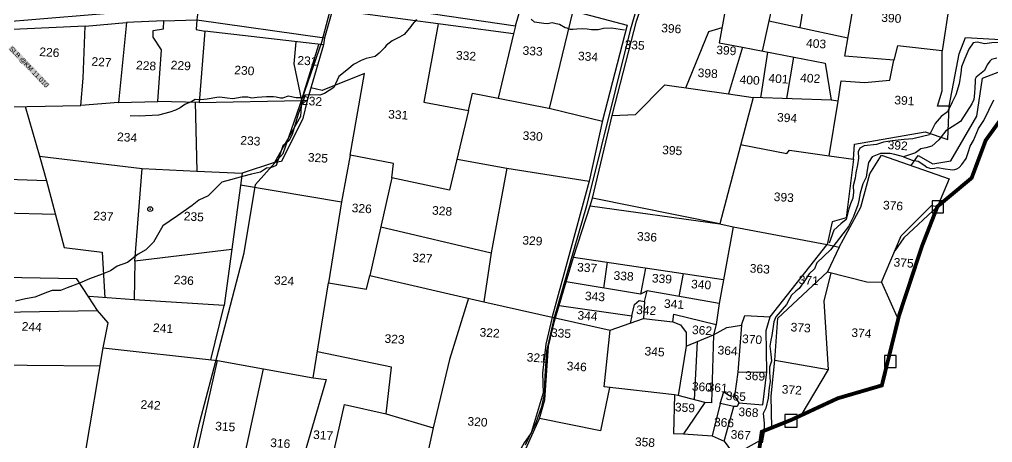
# Model space of a CAD drawing. Header units: inches. Extents: x 201618 to 222325, y 1599056 to 1612709.
# Drawn here: x 207819 to 209851, y 1605842 to 1606726 of the extents above; entities that cross this region are included whole.
import ezdxf

# ---------------------------------------------------------------- set-up
doc = ezdxf.new("R2010")
doc.units = ezdxf.units.IN
doc.header["$LTSCALE"] = 15
doc.header["$MEASUREMENT"] = 0
doc.header["$PDMODE"] = 32
doc.header["$PDSIZE"] = 10
doc.linetypes.add('ACAD_ISO02W100', pattern=[15, 12, -3])
for name, color, linetype in [('PLOT', 7, 'Continuous'), ('PLOTS NO', 7, 'Continuous'), ('ROAD', 1, 'Continuous'), ('STREAM', 4, 'Continuous'), ('STRUCTURE', 5, 'Continuous'), ('text2', 7, 'Continuous'), ('VILLAGE BOUNDARY STONES', 1, 'Continuous'), ('VILLAGE BOUNDAY', 5, 'Continuous')]:
    doc.layers.add(name, color=color, linetype=linetype)
doc.styles.get("Standard").update_dxf_attribs({"font": 'arial.ttf'})

msp = doc.modelspace()

# ---------------------------------------------------------------- linework, layer by layer
at = {"layer": 'PLOT'}
for points in [[(209404, 1606815.5), (209420.5, 1606910.1), (209439.6, 1607116), (209484.1, 1607184.9), (209507.2, 1607183.5), (209527.4, 1607197.1), (209448.8, 1606709.4)], [(209760.7, 1606545.4), (209781.2, 1606654.1), (209794.6, 1606688.2), (209917.1, 1606681.9), (209931.6, 1606701.9), (209964.4, 1606811), (209993.1, 1606841.4), (209951.2, 1606932.8), (209903.4, 1606992), (209818.8, 1607008.4), (209802.8, 1606919.7), (209805.8, 1606904.2), (209762, 1606765.2)], [(208224.1, 1606916.1), (208330.2, 1606902.4), (208503.3, 1606880.1), (208476.6, 1606763.2), (208472.7, 1606746.6), (208456.4, 1606687.9)], [(209298.9, 1606776.2), (209310.9, 1606831.9), (209404, 1606815.5), (209370, 1606660.3)], [(208938.3, 1606103), (208945.8, 1606128.7), (208960.8, 1606177.9), (208975.7, 1606229.3), (209010.7, 1606336.8), (209016, 1606353.1), (209057.3, 1606528.3), (209107.7, 1606722.9), (209136.2, 1606807), (209298.3, 1606776.3), (209280.3, 1606677.1), (209329, 1606668.3), (209299.4, 1606570.5), (209351, 1606563.3), (209281.4, 1606299.4), (209016, 1606353.1)], [(208477.8, 1606768.4), (208855.1, 1606712.7), (208876.4, 1606788.4)], [(208871.8, 1606772.1), (209088.3, 1606714), (209036.7, 1606515), (209008.6, 1606388.5)], [(209510.1, 1606441.3), (209528.5, 1606555.5), (209535, 1606598.1), (209583.9, 1606594.2), (209636.8, 1606599.2), (209645.1, 1606641.2), (209542.7, 1606649.8), (209565.6, 1606784.1), (209762, 1606765.2), (209746.1, 1606661), (209652.6, 1606671.4), (209645.1, 1606641.2)], [(207586.5, 1606730.9), (207768.5, 1606720.2), (208071.5, 1606745), (208192.5, 1606748), (208189.8, 1606725.4)], [(208855.1, 1606712.7), (208850.4, 1606696.2), (208472.7, 1606746.6)], [(208974.3, 1606744.6), (208925.3, 1606540.5)], [(207760, 1606542.9), (207947, 1606546.4), (207952.1, 1606603.6), (207956.6, 1606712.2), (207758.4, 1606703.3)], [(207956.6, 1606712.2), (208042.4, 1606720.2), (208025.9, 1606552.5), (207947, 1606546.4)], [(208025.9, 1606552.5), (208108.2, 1606555.1), (208116, 1606662.7), (208098.1, 1606689.4), (208098.1, 1606703.1), (208120.2, 1606706.5), (208120.6, 1606723.1), (208042.4, 1606720.2)], [(208120.6, 1606723.1), (208189.8, 1606725.4), (208188.2, 1606705.3), (208206, 1606702.1), (208194, 1606553), (208108.2, 1606555.1)], [(208189.8, 1606725.4), (208456.4, 1606687.9), (208454.3, 1606673), (208206, 1606702.1)], [(208693.6, 1606717.1), (208663.2, 1606553.4), (208757.1, 1606536), (208717.4, 1606369.9), (208596.7, 1606395.1), (208600.3, 1606425.3), (208509.7, 1606442.6), (208539.8, 1606613), (208451.1, 1606578), (208427.7, 1606583.1)], [(209210.3, 1606583.1), (209258.4, 1606701.1), (209286.2, 1606709.5)], [(209383.8, 1606723.1), (209549.2, 1606688.1)], [(208850.4, 1606696.2), (208819, 1606561.6)], [(208396, 1606679.8), (208392.3, 1606633.2), (208407.8, 1606556.9)], [(208407.8, 1606556.9), (208444, 1606674.2)], [(208454.3, 1606673), (208420, 1606556.9)], [(209329, 1606668.3), (209501.7, 1606634.7), (209513.9, 1606557.6)], [(209381, 1606658.1), (209366.6, 1606562.8)], [(209560.8, 1606434.1), (209562.7, 1606465.4), (209710.7, 1606491.7), (209758, 1606475.3), (209760.7, 1606545.4), (209736.3, 1606545.3), (209746.2, 1606577.3), (209746.1, 1606661)], [(209435.5, 1606647.6), (209421.1, 1606560.9)], [(209681.2, 1606420.9), (209696.1, 1606441.7), (209726.3, 1606424.8), (209764, 1606431), (209818.4, 1606524.5), (209830.2, 1606603.5), (209896.9, 1606629.2), (209949.4, 1606629.6)], [(209056.7, 1606525.8), (209105.7, 1606527.7), (209166.5, 1606589.3), (209299.4, 1606570.5)], [(208757.1, 1606536), (208765, 1606572.4), (208819, 1606561.6), (208927.8, 1606539.9), (209036.5, 1606513.8)], [(208186.3, 1606553.2), (208189.7, 1606409.5)], [(208194, 1606553), (208407.8, 1606556.9), (208405.8, 1606523.3), (208351.7, 1606427.3), (208284, 1606405.1)], [(208407.8, 1606556.9), (208420, 1606556.9), (208410.6, 1606519.1), (208366.6, 1606429.6), (208351.7, 1606427.3)], [(209528.5, 1606555.3), (209513.9, 1606557.6), (209351, 1606563.3)], [(207831.3, 1606544.2), (207861.7, 1606438.7), (207875.7, 1606389.3), (207912.2, 1606250.1), (207991.9, 1606239.9), (207997.2, 1606144.7)], [(209325.1, 1606465.1), (209421.7, 1606446.4), (209427.3, 1606452.9), (209510.1, 1606441.3), (209560.8, 1606434.1), (209545.1, 1606311.5), (209516.3, 1606303.2), (209505.6, 1606255.9)], [(207861.1, 1606440.8), (208075.2, 1606414.5), (208189.7, 1606409.5), (208284, 1606405.1), (208246.7, 1606128.6)], [(208509.7, 1606442.6), (208491.5, 1606345.1), (208464.5, 1606175.7)], [(208732.8, 1606434.2), (208836.6, 1606415.2), (208804.4, 1606238.9), (208788.8, 1606136.4)], [(209531.1, 1606250.7), (209576.1, 1606334.3), (209595, 1606404), (209619, 1606442.5), (209760.7, 1606393.2), (209736.1, 1606335.5)], [(208262.4, 1606245.3), (208059.9, 1606221.5), (208075.2, 1606414.5)], [(208836.6, 1606415.2), (209008.6, 1606388.5), (208962.3, 1606217.3), (208931.8, 1606104.7)], [(207875.7, 1606389.3), (207673.6, 1606396.2)], [(208596.7, 1606395.1), (208550.4, 1606191.2)], [(208280.7, 1606380.8), (208491.5, 1606345.1)], [(207672.5, 1606325.2), (207894, 1606319.7)], [(208432.7, 1605977.6), (208464.5, 1606175.7), (208543.9, 1606163), (208550.4, 1606191.2), (208788.8, 1606136.4), (209052.9, 1606077.3), (209122.3, 1606101.3), (209183.7, 1606094.2), (209185.6, 1606110.7), (209274.1, 1606089.2), (209268.7, 1606067), (209296, 1606082.9), (209326.7, 1606087.3), (209334.1, 1606107.8), (209386.5, 1606105.2), (209505.6, 1606255.9), (209531.1, 1606250.7), (209506.6, 1606198.7), (209588.5, 1606177.7), (209618.9, 1606177.1), (209660.5, 1606274), (209723.6, 1606337.2), (209736.1, 1606335.5)], [(209010.7, 1606336.8), (209281.4, 1606299.4), (209309.2, 1606293), (209279.9, 1606132.6), (209274.1, 1606089.2)], [(209736.1, 1606335.5), (209666, 1606270.1), (209647.3, 1606243.1)], [(208573.5, 1606293.1), (208804.4, 1606238.9)], [(209309.2, 1606293), (209505.6, 1606255.9)], [(208975.7, 1606229.3), (209289, 1606182.6)], [(208059.9, 1606221.5), (208058.5, 1606140.1)], [(209046, 1606218.8), (209038.5, 1606165)], [(209126.6, 1606206.8), (209116.2, 1606152)], [(207956.9, 1605821.7), (207994, 1606039.8), (208004.3, 1606092.4), (207981.9, 1606118.3), (207964, 1606145.8), (207939, 1606184), (207670.5, 1606189.4), (207669.4, 1606113.7), (207699.7, 1606113.3), (207981.9, 1606118.3)], [(209204.8, 1606195.1), (209196.3, 1606147.4)], [(209396.3, 1606014.7), (209402.9, 1606102.4), (209506.6, 1606198.7)], [(209513.5, 1606197), (209498.9, 1606137.6), (209507.7, 1605994.7), (209451, 1605899)], [(209279.9, 1606132.6), (209129.6, 1606159.2), (209116.2, 1606152), (208960.8, 1606177.9)], [(209618.9, 1606177.1), (209653.9, 1606099.4)], [(208219, 1606015), (208246.7, 1606128.6), (208058.5, 1606140.1), (207964.6, 1606147.1)], [(208756.6, 1606143.8), (208717.1, 1606015.5), (208683.1, 1605873), (208660.6, 1605770.8), (208700.4, 1605762.1), (208799.4, 1605742.1)], [(209124.5, 1606136.6), (209129.6, 1606159.2)], [(208945.8, 1606128.7), (209097.8, 1606107.2), (209094.7, 1606091.8)], [(209097.8, 1606107.2), (209103.5, 1606130.9), (209113, 1606139), (209124.5, 1606136.6), (209122.3, 1606101.3)], [(208931.8, 1606104.4), (208918.4, 1606047.8), (208911.4, 1605987.3), (208913, 1605946.3), (208897.8, 1605897.1), (208887.9, 1605862.5), (208873, 1605841.6), (208845.6, 1605793.2), (208835.5, 1605781.1), (208799.4, 1605742.1), (208745.5, 1605679.8), (208725.1, 1605644.4), (208700.1, 1605592.7), (208699.9, 1605560.2), (208643.6, 1605587.3), (208589.4, 1605628.1), (208439.4, 1605662.6), (208374.2, 1605681.6)], [(209051.3, 1605957.2), (209032.7, 1605866.5), (208904.7, 1605892.7), (208916.1, 1605931.5), (208923.7, 1606043.3), (208936.6, 1606095.7), (208938.3, 1606103)], [(209326.7, 1606087.3), (209319.3, 1605989.1), (209379.7, 1605989.8), (209378.4, 1606076.5), (209386.5, 1606105.2)], [(209183.7, 1606094.2), (209199.5, 1606088.2), (209211.1, 1606072.5), (209211.1, 1606043.9), (209194.7, 1605940.2)], [(209268.7, 1606067), (209264.5, 1605925.5), (209250.5, 1605925.9), (209194.7, 1605940.2), (209186.9, 1605942.2), (209040, 1605958.5), (209052.9, 1606077.3)], [(209211.1, 1606043.9), (209268.7, 1606067)], [(207994, 1606039.8), (208232.4, 1606013.5)], [(209234.2, 1606053.2), (209228.3, 1605931.6)], [(208584.5, 1605902.4), (208596.2, 1605999.6), (208441.4, 1606031.8)], [(207987.6, 1606001.8), (207681.9, 1606004.5)], [(208179.5, 1605778), (208232.4, 1606013.5), (208329, 1605996.2), (208432.7, 1605977.6), (208459.5, 1605973.8), (208374.1, 1605681.5), (208273.3, 1605739.2), (208329, 1605996.2)], [(209390.4, 1605873.4), (209388.8, 1605939.4), (209396.3, 1606014.7), (209507.7, 1605994.7)], [(209319.3, 1605989.1), (209312.1, 1605939.1), (209321.6, 1605925.3), (209371.1, 1605920.8), (209379.7, 1605989.8)], [(209186.9, 1605942.2), (209184.6, 1605861.3), (209205.9, 1605860.2), (209265.9, 1605856), (209290.3, 1605845.3), (209311.5, 1605816.8), (209366.7, 1605847.3)], [(209321.6, 1605925.3), (209317.7, 1605917.8), (209310.8, 1605917.4), (209282.1, 1605923.9), (209289.8, 1605947.9), (209302.1, 1605940.4), (209312.1, 1605939.1)], [(208439.4, 1605662.6), (208497.8, 1605922), (208584.5, 1605902.4), (208683.1, 1605873)], [(209250.5, 1605925.9), (209205.9, 1605860.2)], [(209282.1, 1605923.9), (209265.9, 1605856)], [(209290.3, 1605845.3), (209310.8, 1605917.4)], [(208707.6, 1605556.2), (208707, 1605591.5), (208745, 1605662.9), (208797.5, 1605730.1), (208863, 1605799.6), (208904.7, 1605892.7)]]:
    msp.add_lwpolyline(points, dxfattribs=at)
at = {"layer": 'ROAD'}
for points in [[(208007.1, 1605199.5), (208052.8, 1605367.4), (208094.3, 1605487.9), (208164.3, 1605776.6), (208178.8, 1605812.8), (208195.5, 1605885.6), (208235.4, 1606035.8), (208288.1, 1606238.6), (208312.3, 1606381.4), (208369.9, 1606446), (208450.6, 1606678.9), (208503.3, 1606880.1), (208553.1, 1606938.9), (208562.2, 1606973.2), (208576.9, 1607044.2), (208632.9, 1607231.6), (208731.7, 1607410.6), (208781.3, 1607547.5), (208854.2, 1607668.1), (208888, 1607753.5), (208972.2, 1607911.2), (209133.7, 1608037.8), (209158.4, 1608190.9)], [(209133.7, 1608037.8), (209158, 1607925.4), (209224.8, 1607895), (209253.7, 1607859), (209266.3, 1607830.7), (209296.7, 1607699.7), (209220.8, 1607329.8), (209213.2, 1607248.3), (209230.3, 1607149), (209209.3, 1607006.9), (209149.7, 1606895.4), (209094.4, 1606703.9), (209003.4, 1606336.8), (208934.9, 1606101), (208919.3, 1606033.4), (208916.5, 1605980.8), (208914.7, 1605943.5), (208909.4, 1605917.1), (208897.3, 1605883.3), (208875.3, 1605836.9)]]:
    msp.add_lwpolyline(points, dxfattribs=at)
at = {"layer": 'STREAM'}
for points in [[(208648.5, 1606726.3), (208638.8, 1606715.5), (208636.1, 1606711.6), (208633.8, 1606708.2), (208622.5, 1606694.7), (208613, 1606689.4), (208597.2, 1606681.5), (208585, 1606671.9), (208582.1, 1606667.7), (208570.5, 1606655.8), (208561.7, 1606648.5), (208543.3, 1606645), (208532.5, 1606640.8), (208516.7, 1606631.9), (208506.5, 1606623.4), (208486.2, 1606607.3), (208475.4, 1606584.3), (208455.9, 1606571.8), (208446.1, 1606568.3), (208427.6, 1606569), (208415.8, 1606567.7), (208408.3, 1606562.7), (208396.8, 1606562.5), (208380, 1606565.9), (208368.5, 1606561.7), (208364.5, 1606561.7), (208355.4, 1606563.7), (208349.9, 1606564.9), (208335.1, 1606564.9), (208315.6, 1606563), (208304.1, 1606562), (208296.3, 1606564.1), (208284.3, 1606563.9), (208264.5, 1606560.4), (208252.7, 1606562), (208237.7, 1606563.9), (208231.2, 1606563.4), (208211, 1606559.9), (208196.8, 1606558.1), (208186.3, 1606558.7), (208178.7, 1606554.7), (208164.5, 1606548.3), (208154.9, 1606541.6), (208145, 1606536.4), (208133.1, 1606532.2), (208109.5, 1606526.1), (208068.8, 1606524), (208050.4, 1606525.2)], [(209082.8, 1606704.1), (209055.3, 1606707.8), (209038.5, 1606707.5), (209027.5, 1606704.3), (209013.9, 1606704.7), (209004.6, 1606705.6), (208994.7, 1606706.3), (208982.7, 1606706.1), (208975.4, 1606705.4), (208969.4, 1606705.4), (208962.9, 1606708.1), (208958.5, 1606709), (208946.6, 1606715.6), (208940.1, 1606717), (208931.4, 1606718.9), (208921.5, 1606717), (208913.9, 1606717.5), (208904.4, 1606719.5), (208894.5, 1606720.7), (208887.6, 1606726.9)], [(209867.9, 1606677.8), (209849.3, 1606677.1), (209835.3, 1606675.3), (209818.8, 1606678.5), (209810.3, 1606677.1), (209801.6, 1606664.1), (209793.2, 1606644.8), (209786.5, 1606627.2), (209784.8, 1606613.9), (209781.2, 1606591.7), (209774.2, 1606568.9), (209766.9, 1606553.1), (209757.1, 1606533.1), (209744.1, 1606523.3), (209731, 1606508.6), (209719.1, 1606485.4), (209704.7, 1606481.9), (209684.7, 1606477), (209666.8, 1606475.2), (209641.5, 1606472.4), (209623.6, 1606469.6), (209608.5, 1606465), (209582.9, 1606462.2), (209574.1, 1606457.6), (209570.6, 1606449.5), (209571.3, 1606436.2), (209569.2, 1606422.2), (209565.7, 1606406.1), (209564.3, 1606394.8), (209560.1, 1606378.8), (209560.5, 1606365.2), (209559.4, 1606352.9), (209554.5, 1606341.3), (209550.7, 1606330.8), (209545.1, 1606308), (209534.5, 1606299.2), (209519.8, 1606285.9), (209509.7, 1606259)], [(209860.3, 1606645.3), (209849, 1606642.9), (209845.4, 1606639.3), (209839.9, 1606631.5), (209834.3, 1606619.5), (209816.9, 1606605.5), (209814.5, 1606601.2), (209815, 1606596.6), (209814, 1606583.4), (209813.2, 1606572.3), (209811.9, 1606558.8), (209807.9, 1606550), (209784.1, 1606513.3), (209766.5, 1606502), (209753.3, 1606493.5), (209739, 1606474.6), (209724.3, 1606461.3), (209711.5, 1606458.1), (209701.5, 1606455.7), (209690.3, 1606447.6), (209673.2, 1606442), (209665.4, 1606439.4), (209647, 1606443.9), (209637.3, 1606446.3), (209617.4, 1606446.3), (209599.4, 1606438.9), (209592, 1606427.7), (209589.6, 1606411.1), (209587.5, 1606396.6), (209580.4, 1606382.6), (209574.8, 1606363.3), (209571.9, 1606347.7), (209569.8, 1606339.2), (209561, 1606314.2), (209550.3, 1606293.3), (209512.9, 1606245.2), (209484.1, 1606217.9), (209479.6, 1606204.9), (209467.9, 1606194.8), (209459.1, 1606180.6), (209447.5, 1606164), (209440.2, 1606158.2), (209431.5, 1606150.3), (209426.8, 1606142.2), (209421, 1606130.4), (209398.4, 1606104.8), (209394.5, 1606094.5), (209389.9, 1606065.6), (209388.3, 1606055.9), (209386.3, 1606043.3), (209388.3, 1606027.1), (209389.6, 1606012.2), (209385.5, 1605999.6), (209385.1, 1605990.3), (209386.3, 1605979), (209386.4, 1605969.7), (209384.3, 1605957.5), (209382.3, 1605935), (209377.5, 1605914.3), (209371.8, 1605902.6), (209374.5, 1605882.6), (209373.2, 1605861.1), (209369.8, 1605841.7)], [(208415.8, 1606567.7), (208401.1, 1606528.2), (208392.6, 1606499.9), (208388.4, 1606485.9), (208381.3, 1606472.6), (208369.2, 1606462.5), (208355, 1606421.1), (208349.2, 1606418.3), (208342.8, 1606415.9), (208335.1, 1606415.8), (208322.4, 1606407.5), (208303.3, 1606403), (208284.6, 1606398.3), (208259.6, 1606391.1), (208241.7, 1606386), (208229.3, 1606374), (208212.9, 1606357.6), (208193.9, 1606348.9), (208180, 1606337.2), (208148.9, 1606315.7), (208118.6, 1606295.1), (208098.8, 1606260.6), (208083.3, 1606245), (208067.3, 1606235.9), (208044.8, 1606218.6), (208023.1, 1606210.8), (208009.3, 1606201.3), (207991.6, 1606193.9), (207965.2, 1606184.4), (207944.4, 1606175.3), (207918.5, 1606165.7), (207905, 1606160.1), (207887.7, 1606159.7), (207877.8, 1606156.6), (207851.1, 1606145.9), (207832, 1606142.8), (207810.8, 1606137.6)], [(209665.4, 1606439.4), (209682.9, 1606432.4), (209696, 1606429.9), (209707.3, 1606422.2), (209713.8, 1606417.8), (209718, 1606416), (209721.8, 1606415.1), (209729.9, 1606415.7), (209736.3, 1606416.7), (209752, 1606414.2), (209762.8, 1606412.6), (209767.3, 1606411.9), (209772.3, 1606412.6), (209776.6, 1606414), (209781.7, 1606417.1), (209786.7, 1606423), (209796.2, 1606436), (209800.9, 1606450.6), (209804.6, 1606461.4), (209811, 1606473.2), (209821.8, 1606498.6), (209833, 1606514.9), (209853.5, 1606558.6)]]:
    msp.add_lwpolyline(points, dxfattribs=at)
at = {"layer": 'text2', "color": 2, "linetype": 'Continuous'}
msp.add_point((208092, 1606330, 49), dxfattribs=at)
at = {"layer": 'VILLAGE BOUNDARY STONES'}
for points in [[(209748.8, 1606347.5), (209725.3, 1606347.5), (209725.3, 1606322.2), (209748.9, 1606322.2)], [(209649.7, 1606024.4), (209625.3, 1606024.3), (209625.3, 1605998.8), (209649.7, 1605998.8)], [(209442.8, 1605900.9), (209417.4, 1605900.9), (209417.5, 1605874.1), (209442.9, 1605874.1)]]:
    msp.add_lwpolyline(points, close=True, dxfattribs=at)
at = {"layer": 'VILLAGE BOUNDAY', "linetype": 'ACAD_ISO02W100', "ltscale": 0.2, "const_width": 8}
msp.add_lwpolyline([(209357.1, 1605778.1), (209369.1, 1605864.8), (209432, 1605890.1), (209527.9, 1605934.7), (209619.9, 1605961.6), (209656.1, 1606108.4), (209703.7, 1606252.5), (209736.1, 1606335.5), (209807.4, 1606395), (209836.8, 1606473.8), (209963.1, 1606648.5), (210010.5, 1606701.2), (210081.9, 1606743), (210166.7, 1606981.8), (210189.9, 1607031.3), (210248.8, 1607196.8), (210343.4, 1607344.3), (210363.5, 1607347.1), (210483.5, 1607789.7), (210605.7, 1608021.7)], dxfattribs=at)

# ---------------------------------------------------------------- texts
at = {"layer": 'PLOTS NO'}
for s, p in [('390', (209618.2, 1606721.5)), ('396', (209158.7, 1606699.7)), ('333', (208869.2, 1606652.7)), ('335', (209082.2, 1606665.1)), ('399', (209273.7, 1606653.9)), ('403', (209461.2, 1606668.2)), ('226', (207860.1, 1606650)), ('231', (208398.9, 1606632.2)), ('332', (208730.1, 1606642.7)), ('334', (208984.9, 1606641.2)), ('227', (207968.9, 1606629.8)), ('228', (208062.1, 1606622.2)), ('229', (208134.5, 1606622.4)), ('230', (208267.2, 1606612)), ('398', (209234.8, 1606606.2)), ('400', (209322.4, 1606592.1)), ('401', (209382.6, 1606594.8)), ('402', (209448.9, 1606595.8)), ('391', (209645.5, 1606549.2)), ('232', (208408.5, 1606548)), ('331', (208588.5, 1606519.5)), ('394', (209400.6, 1606513.1)), ('234', (208022.4, 1606472.4)), ('330', (208869.3, 1606474.9)), ('233', (208279.8, 1606465.1)), ('392', (209631.5, 1606455.4)), ('325', (208420.8, 1606429.5)), ('395', (209160.7, 1606445)), ('393', (209393.7, 1606347.1)), ('376', (209621.8, 1606329.6)), ('237', (207972.8, 1606307.5)), ('235', (208161.7, 1606306.7)), ('326', (208512.4, 1606323.8)), ('328', (208680.2, 1606318.6)), ('329', (208868.7, 1606256.3)), ('336', (209108.1, 1606264.5)), ('327', (208639, 1606220)), ('375', (209643.9, 1606210.1)), ('337', (208983.1, 1606199.9)), ('363', (209343.6, 1606197.6)), ('236', (208140.8, 1606173.8)), ('324', (208350.2, 1606172.9)), ('338', (209059.2, 1606182.6)), ('339', (209139.2, 1606176.9)), ('340', (209221.1, 1606164.7)), ('371', (209445.8, 1606173.6)), ('343', (208999.3, 1606139.9)), ('341', (209164.4, 1606123.9)), ('342', (209106.4, 1606111)), ('344', (208983.9, 1606099.3)), ('244', (207823.4, 1606076.4)), ('241', (208097.5, 1606073.5)), ('322', (208779.4, 1606063.9)), ('335', (208928.4, 1606063.1)), ('362', (209223, 1606069.1)), ('373', (209428.9, 1606074.7)), ('374', (209555.8, 1606063.2)), ('323', (208580.9, 1606050.8)), ('370', (209327.5, 1606050.3)), ('345', (209123.9, 1606024.5)), ('364', (209276.4, 1606026.7)), ('321', (208877.9, 1606011.7)), ('346', (208961.4, 1605993.4)), ('369', (209333.8, 1605973.8)), ('360', (209222.7, 1605951)), ('361', (209255.6, 1605949.4)), ('372', (209410.4, 1605944.8)), ('365', (209293.6, 1605931.4)), ('242', (208071.4, 1605913.1)), ('359', (209187.3, 1605907.6)), ('368', (209319.9, 1605897.8)), ('315', (208227.3, 1605868)), ('320', (208754.1, 1605877.9)), ('366', (209268.9, 1605876.5)), ('317', (208431.8, 1605850)), ('367', (209303.7, 1605850.6)), ('316', (208342.2, 1605833.1)), ('358', (209103.8, 1605835.4))]:
    msp.add_text(s, height=18, rotation=356.3896, dxfattribs=at).set_placement(p)
at = {"layer": 'STRUCTURE', "color": 5, "insert": (207804.2, 1606671.1), "char_height": 10, "width": 111.464, "attachment_point": 1, "rotation": 313.6334, "bg_fill": 1, "box_fill_scale": 1.1, "bg_fill_color": 7, "bg_fill_true_color": 16777215, "bg_fill_transparency": 0}
msp.add_mtext('SLB @KM 11.010', dxfattribs=at)

doc.saveas('drawing.dxf')
